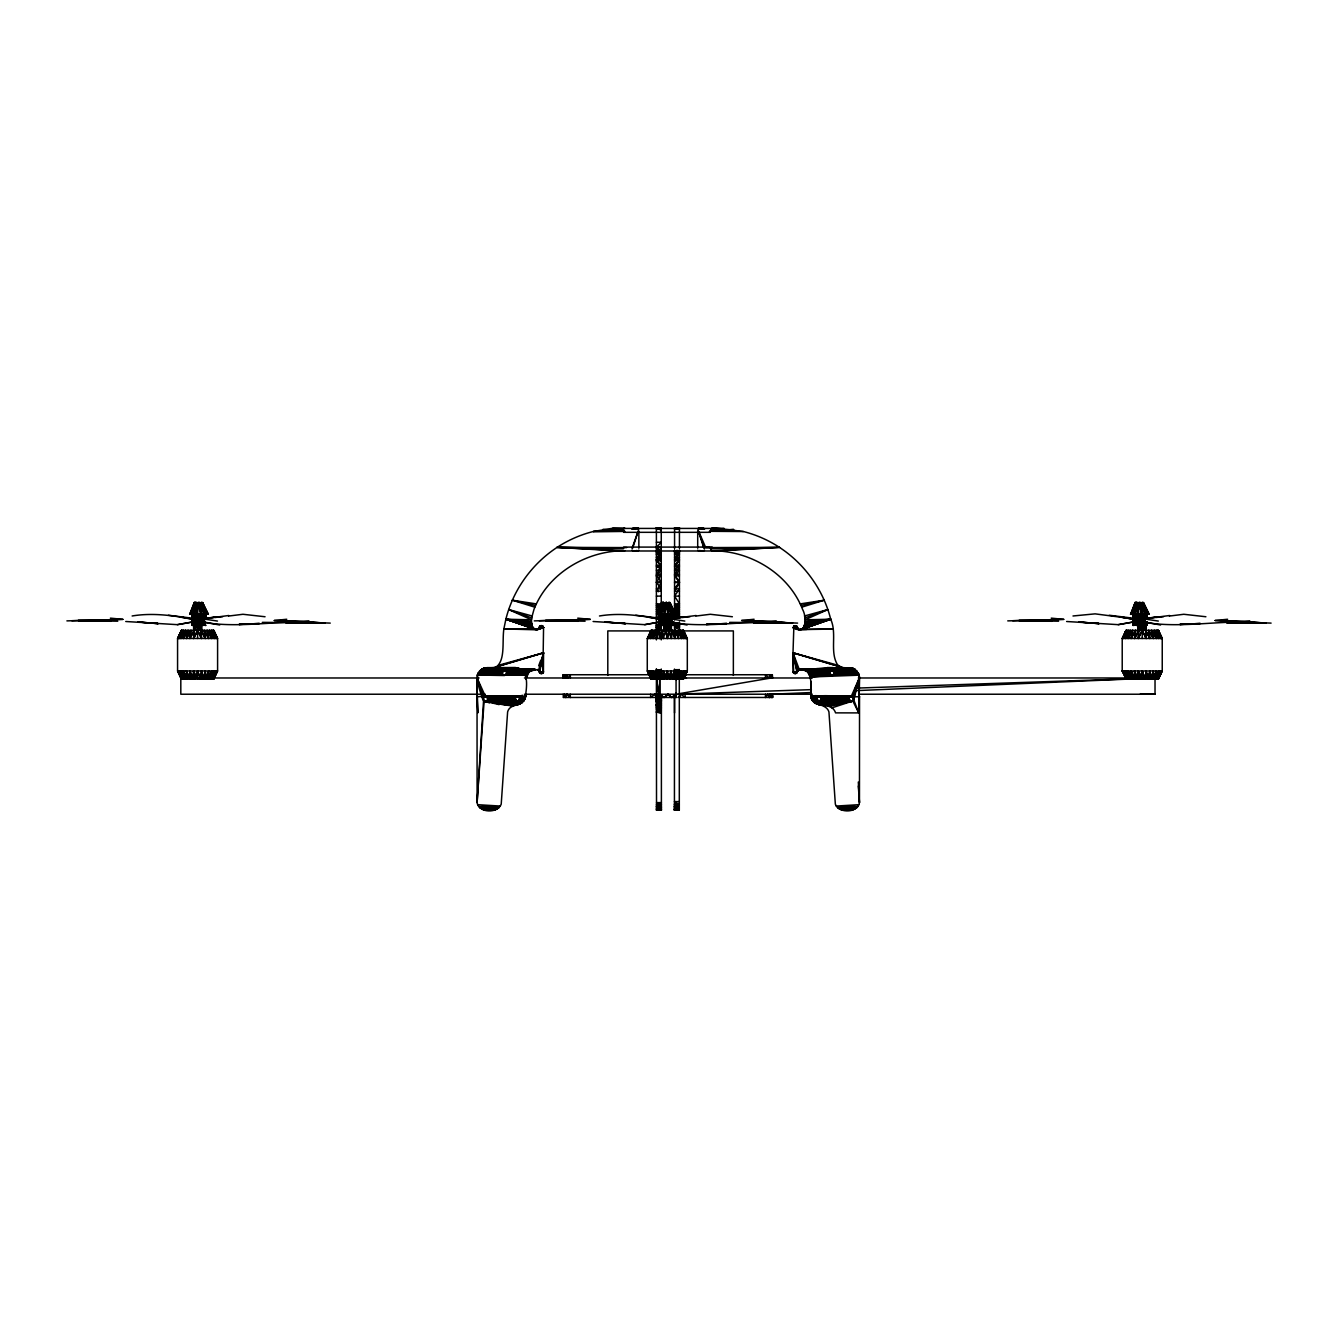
<?xml version="1.0" encoding="UTF-8"?>
<svg xmlns="http://www.w3.org/2000/svg" width="1338" height="1338" viewBox="0 0 1338 1338"><rect width="100%" height="100%" fill="white"/><g stroke="black" fill="none" stroke-linecap="round" stroke-linejoin="round"><path stroke-width="1.5" d="M839.963 666.692L792.999 652.81L793.133 672.395L794.588 673.65L796.394 673.298L797.933 670.037L802.415 669.518L807.399 671.693L810.31 676.995L833.624 675.172L859.247 675.155L855.183 669.602L842.438 667.595L837.805 665.22L792.999 652.81L793.685 673.165L796.394 673.298L797.348 670.99L792.999 652.81L793.886 625.816C798.217 624.311 796.879 631.988 801.746 629.345L830.697 619.226C822.636 586.713 800.392 558.197 770.939 542.291A120.035 120.035 0 0 0 743.393 531.521L713.873 527.808L711.599 528.41L709.926 531.337L733.726 529.497L711.13 530.249L723.908 528.259L711.599 528.41M810.895 694.957L810.895 681.393L809.59 674.988L859.247 675.172L858.728 712.903L835.564 712.87C831.584 700.192 811.062 710.127 810.895 694.957L811.045 696.747L817.217 697.131L819.642 696.195L852.507 696.58L858.728 712.903L859.632 677.212L851.286 696.278L849.362 697.131L821.565 697.918L815.745 695.559M859.531 696.646L859.464 802.616C857.658 813.186 838.976 813.604 835.347 804.171L828.941 711.933C826.131 702.417 810.142 706.615 810.761 694.706M194.411 602.317L189.912 614.293L195.214 602.435L194.261 614.309L195.482 630.365L197.589 614.125L199.646 630.365L201.035 614.125L201.001 630.365L201.637 614.125L189.695 614.276L194.411 602.317L190.882 614.259L189.695 614.276M201.62 622.237L201.603 630.365L201.118 614.125M201.637 618.189L201.637 614.125M476.897 692.85L477.833 712.903L477.432 697.031M668.214 622.237L667.21 630.365L667.294 614.125L667.294 630.365L665.371 614.125L665.187 630.365L665.187 614.125L663.815 630.365L663.832 614.125L665.187 630.365L667.294 614.125L669.201 630.365L670.02 622.237L670.739 630.365L671.04 622.237L670.739 630.365M1144.308 618.189L1144.325 614.125L1143.789 618.189M1143.271 622.237L1142.217 630.365L1138.304 638.477L1140.127 614.125L1142.217 630.365L1146.148 638.477L1145.729 622.237M1145.311 618.189L1145.679 614.125L1145.663 618.189L1145.646 614.761L1147.034 614.778L1146.934 618.29L1147.034 614.778L1146.114 614.794L1146.081 618.323M1146.265 622.237L1146.248 630.365L1145.997 622.237M1146.265 618.189L1146.281 614.125L1138.17 614.125L1138.17 630.365L1138.688 614.125L1140.127 630.365L1142.217 614.125L1141.799 602.568L1147.987 614.226L1149.175 614.209L1143.371 602.501L1147.987 614.226L1130.543 614.276L1135.276 602.317L1131.747 614.259L1130.543 614.276M197.907 602.535L197.74 614.293L201.402 614.276L200.934 602.568L207.122 614.226L202.523 602.501L208.327 614.209L201.402 614.276L197.907 602.535L194.261 614.309L194.06 630.365L193.525 614.125L193.675 638.477L197.589 630.365L199.68 614.125L201.52 638.477L197.589 630.365L193.659 638.477L195.482 614.125L195.482 630.365M852.758 696.646L853.661 699.69L852.44 701.045L823.74 705.962M1144.291 618.189L1144.325 614.125L1144.676 618.189M203.326 621.869L203.292 625.415L195.381 625.398L195.499 614.844L203.426 614.811L203.376 618.34M670.673 621.869L670.639 625.415L662.728 625.398L662.845 614.844L670.054 614.761L670.004 618.273M669.017 621.886L668.147 625.415L668.264 614.828L665.488 614.844L665.371 625.415L668.264 614.828L670.773 614.811L670.723 618.34M1144.191 621.869L1144.141 625.415L1136.23 625.398L1136.347 614.844L1144.274 614.811L1144.224 618.34M191.903 625.314L192.806 625.281L192.94 614.828L192.02 614.844L192.07 625.348L193.291 625.381L193.408 614.844L192.187 614.844L191.903 625.314L193.408 614.844M202.623 621.769L202.573 625.264L194.646 625.264L194.779 614.794L208.327 614.209M202.657 618.273L202.707 614.761L194.261 614.309M204.664 625.281L205.115 621.785L205.132 625.381L206.052 625.364L204.664 625.281L204.697 621.785M204.747 618.273L204.781 614.761L206.002 614.778L206.069 618.29M205.216 618.323L205.266 614.794L206.169 614.778L205.968 618.29M660.152 625.281L660.286 614.828L659.366 614.844L659.249 625.314L660.638 625.381L660.755 614.844L659.366 614.844L660.152 625.281L659.249 625.314L659.534 614.844L659.417 625.348L660.755 614.844M661.992 625.264L662.126 614.794L664.635 614.794L664.518 625.247L661.992 625.264L664.635 614.794M669.351 618.189L669.385 614.125L669.736 618.189M669.97 621.769L669.92 625.264L664.518 625.247L667.411 614.778L667.294 625.247L668.214 621.752M672.011 625.281L672.462 621.785L672.479 625.381L673.382 625.364L673.332 621.802L673.382 625.364L672.011 625.281L672.044 621.785M672.094 618.273L672.128 614.761L673.349 614.778L673.482 618.307M672.562 618.323L672.613 614.794L673.516 614.778L672.897 618.273M1133.654 625.281L1133.788 614.828L1132.885 614.844L1132.918 625.348L1134.139 625.381L1134.273 614.844L1132.885 614.844L1133.654 625.281L1132.751 625.314L1133.052 614.844M1143.472 621.769L1143.438 625.264L1135.51 625.264L1135.644 614.794L1143.555 614.761L1143.522 618.273M1146.633 621.836L1146.9 625.364L1145.512 625.281L1145.562 621.785M1146.03 621.852L1145.98 625.381L1146.9 625.364M675.673 614.209L671.107 614.192L666.374 602.284L663.966 614.226L663.347 602.251L658.229 614.259L668.749 614.276L668.281 602.568L674.469 614.226L669.87 602.501L675.673 614.209L668.749 614.276L665.254 602.535L665.086 614.293L657.042 614.276L661.758 602.317L658.229 614.259L657.042 614.276M1138.588 614.293L1138.772 602.535L1142.736 618.189M683.534 630.365L686.912 638.477L683.149 630.365L685.775 638.477L682.112 630.365L683.919 638.477L680.457 630.365L681.443 638.477L678.132 630.365L678.433 638.477L675.389 630.365L674.971 638.477L672.261 630.365L671.224 638.477L668.95 630.365L667.327 638.477L665.555 630.365L663.397 638.477L662.243 630.365L659.651 638.477L659.132 630.365L656.189 638.477L656.423 630.365L653.111 638.477L654.131 630.365L650.619 638.477L652.459 630.365L648.763 638.477L651.439 630.365L647.625 638.477L651.054 630.365L683.534 630.365L687.314 638.477L687.314 670.957L683.534 679.068L651.054 679.068L647.274 670.957L647.274 638.477L651.054 630.365M798.217 629.295L796.545 625.967L792.999 627.539C806.881 636.286 806.931 617.203 802.616 609.492C788.534 573.249 749.882 550.503 711.716 550.738L709.926 547.593L705.711 547.593L699.306 532.741M671.358 618.189L671.358 614.125L671.191 618.189L671.358 614.125L663.23 614.125L663.832 630.365M1127.583 679.068L1125.643 670.957L1129.506 679.068L1128.135 670.957L1131.747 679.068L1131.078 670.957L1134.122 679.068L1134.524 670.957L1136.681 679.068L1138.287 670.957L1139.374 679.068L1142.217 670.957L1145.01 679.068L1146.131 670.957L1147.686 679.068L1149.827 670.957L1150.345 679.068L1153.306 670.957L1152.687 679.068L1156.3 670.957L1154.627 679.068L1158.808 670.957L1156.199 679.068L1160.682 670.957L1157.219 679.068L1158.892 670.957L1153.741 679.068L1153.373 670.957L1151.265 679.068L1149.911 670.957L1148.472 679.068L1146.148 670.957L1145.412 679.068L1142.217 670.957L1142.217 679.068L1138.304 670.957L1138.554 679.068L1134.607 670.957L1135.142 679.068L1131.145 670.957L1132.065 679.068L1128.135 670.957L1129.824 679.068L1125.542 670.957L1128.168 679.068L1123.719 670.957L1126.964 679.068L1122.599 670.957L1126.412 679.068L1123.753 670.957L1127.583 679.068L1158.457 679.068L1162.237 670.957L1162.237 638.477L1158.357 630.365L1126.078 630.365L1122.599 638.477L1126.797 630.365L1123.753 638.477L1128.151 630.365L1125.643 638.477L1130.225 630.365L1128.135 638.477L1132.717 630.365L1131.078 638.477L1135.678 630.365L1134.607 638.477L1138.822 630.365L1138.688 614.125L1138.304 638.477L1142.217 630.365L1146.131 638.477L1145.964 622.237M1146.114 618.189L1146.281 614.125M521.519 696.061L477.03 696.646L477.03 677.881L484.122 701.045L522.338 702.4L515.899 700.978L485.276 701.48L522.338 702.4L516.468 701.296L514.896 699.506L485.276 701.48L520.231 704.005L483.754 700.978L518.057 701.38L520.014 698.871L525.516 696.747L525.667 694.957C522.606 714.258 494.458 701.279 483.754 700.978L482.75 699.506C480.074 690.257 470.34 669.1 487.266 667.629L515.548 667.629C530.216 669 526.587 688.786 524.964 698.771C522.021 706.949 509.845 703.019 507.62 711.933L501.215 804.171C497.585 813.655 478.904 813.186 477.097 802.616L477.03 677.881L485.326 696.145L487.199 697.131L514.996 697.918L522.472 695.275M517.421 701.463L523.978 700.61L519.161 700.794L520.064 699.038L525.633 696.613L485.326 696.145L482.851 697.934L484.055 696.58L486.781 696.764L487.852 699.189L486.999 700.811L515.899 700.978L514.896 699.506L515.916 696.747L525.633 696.613L524.964 698.771L517.488 701.329L485.895 701.279L487.484 700.209L514.896 699.038L517.488 701.329L523.86 700.711L517.421 701.463L484.122 701.045L477.097 802.616L483.804 696.646L477.03 677.881M522.305 702.55L516.468 701.296L485.276 701.48L518.057 701.38L520.014 698.871L518.927 696.747L516.92 696.195L483.771 696.764L482.399 692.85M806.647 628.927L802.633 628.91L804.656 625.833L805.091 621.534L830.697 619.226C837.371 633.744 829.259 652.024 837.805 665.22M661.758 602.317L657.259 614.293L662.561 602.435L661.608 614.309L665.254 602.535M1135.276 602.317L1130.761 614.293L1136.062 602.435L1135.126 614.309L1138.772 602.535M670.371 618.189L670.739 614.125M674.569 712.903L674.569 696.747L676.192 696.278L674.436 696.814L676.058 696.212L674.436 696.646L674.436 810.192L679.303 810.192L679.303 669.502M192.689 620.414L192.923 618.273L168.421 615.246M515.548 667.629L485.276 667.829L517.806 667.879L483.085 668.532L521.703 669.686L502.369 671.475L481.111 669.686L503.941 670.405L506.617 671.425L521.703 669.686L503.941 670.405L501.934 673.231L502.988 675.038L501.934 673.231L478.302 672.93L502.988 675.038L502.135 671.877L503.523 670.622L530.617 670.539L534.163 669.518L538.629 670.037L540.167 673.298L542.877 673.165L543.562 627.539L542.676 625.816C538.361 624.043 540.134 631.101 535.852 629.562L503.841 629.094C501.382 646.254 508.574 673.047 481.379 669.602L477.315 675.155M660.035 620.414L660.27 618.273L635.767 615.246M1133.537 620.414L1133.788 618.273L1109.269 615.246M668.716 618.189L669.201 614.125L669.217 618.189L670.054 614.761M626.636 547.593L557.093 547.376L624.846 550.738C586.68 550.503 548.028 573.249 533.946 609.492C532.507 615.38 527.958 626.602 535.852 629.562L505.864 619.226C513.926 586.713 536.17 558.197 565.623 542.291A119.935 119.935 0 0 1 593.169 531.521L612.653 528.259L624.963 528.41L612.653 528.259L623.608 529.965M803.385 628.258L805.075 623.123L830.697 619.226L801.746 629.345L832.738 629.094L800.141 629.596L792.999 627.539L796.846 626.318L798.686 629.496L806.697 629.412M205.567 618.273L206.002 614.778M566.041 677.981L566.459 674.737L567.948 677.981L570.322 674.737L570.322 677.981M1134.273 614.844L1132.751 625.314M1145.512 625.281L1145.964 621.785M1146.415 618.273L1146.867 614.778M566.041 677.981L566.459 674.737L564.586 677.981L564.017 674.737L563.532 677.981L563.181 674.737L772.344 674.737L772.645 677.981M519.345 697.131L525.115 698.285L519.161 700.794L519.345 697.131L525.516 696.764L484.055 696.58L482.851 697.934L485.326 696.145L519.345 697.131L525.516 696.747L525.633 695.86M204.179 622.688L204.48 620.531L194.947 620.548C235.605 630.365 277.819 619.143 319.13 622.755L286.181 622.99L319.13 622.755M671.525 622.688L671.827 620.531L662.293 620.548C702.952 630.365 745.166 619.143 786.476 622.755L753.528 622.99L784.754 622.622M1145.027 622.688L1145.328 620.531L1135.795 620.548C1176.453 630.365 1218.667 619.143 1259.978 622.755L1227.046 622.99L1259.978 622.755M839.194 667.629L853.477 668.532L814.859 669.686L834.193 671.475L855.45 669.686L832.621 670.405L829.945 671.425L814.859 669.686L832.621 670.405L834.644 673.231L832.052 675.523L829.476 673.231L811.915 673.165L810.761 677.881L811.915 673.165L816.665 668.599L853.477 668.532L858.26 672.93L859.548 677.881M476.93 677.212L478.084 673.315L501.917 673.7L502.937 675.172M196.619 614.226L196 602.251L190.882 614.259L196.619 614.226L199.028 602.284L203.761 614.192L201.72 602.384L208.109 614.192L202.523 602.501M541.622 660.888L539.298 671.592L539.565 672.596L543.579 671.592L541.171 673.7L539.565 672.596L543.562 652.81L498.756 665.22M1143.371 602.501L1148.957 614.192L1142.585 602.384L1144.609 614.192L1139.876 602.284L1137.484 614.226L1131.747 614.259L1136.848 602.251L1137.484 614.226L1149.175 614.209M525.817 679.152L529.162 671.693L534.163 669.518L494.123 667.595L484.657 668.114L481.379 669.602L502.135 671.877L504.744 670.489L529.162 671.693L535.752 669.569M534.815 629.345L532.307 626.937L507.754 619.778L534.815 629.345L538.344 629.295L540.017 625.967L543.562 627.539L537.876 629.496L503.841 629.094L505.864 619.226L531.587 619.812L508.708 609.576L532.173 615.998M214.264 670.957L212.575 679.068L216.087 670.957L213.478 679.068L217.592 670.957L217.592 638.477L213.729 630.365L181.433 630.365L177.569 638.477L177.569 670.957L181.349 679.068L177.971 670.957L182.319 679.068L179.075 670.957L183.523 679.068L180.914 670.957L185.179 679.068L183.39 670.957L187.119 679.068L186.434 670.957L190.514 679.068L189.979 670.957L193.91 679.068L193.675 670.957L197.589 679.068L197.589 670.957L200.784 679.068L201.52 670.957L203.828 679.068L205.283 670.957L206.637 679.068L208.728 670.957L209.113 679.068L214.264 670.957L211.103 679.068M796.394 673.298L793.133 672.395L797.264 671.592L799.288 669.518L792.999 652.81L796.996 672.596L792.982 671.592L795.391 673.7L799.288 669.518L842.438 667.595L851.905 668.114L855.183 669.602L834.427 671.877L831.818 670.489L797.933 670.037L792.999 652.81L842.438 667.595M193.324 614.242L196 602.251M660.671 614.242L663.347 602.251M1134.172 614.242L1136.848 602.251M207.34 618.34L228.781 615.497M696.128 615.497L674.687 618.34L678.533 617.922M1169.629 615.497L1148.188 618.34L1152.035 617.922M542.592 656.858L543.562 652.81L496.615 666.692M201.67 621.886L200.8 625.415L200.917 614.828L198.024 625.415L198.141 614.844L195.381 625.398M202.54 618.34L203.426 614.811M669.886 618.34L670.773 614.811M1142.518 621.886L1141.649 625.415L1141.766 614.828L1138.872 625.415L1138.989 614.844L1136.23 625.398M1143.405 618.34L1144.274 614.811M194.646 625.264L197.288 614.794L197.171 625.247L200.064 614.778L199.947 625.247L202.707 614.761M1135.51 625.264L1138.136 614.794L1138.019 625.247L1140.929 614.778L1140.796 625.247L1143.555 614.761M829.945 671.425L829.476 673.231L813.203 671.241L855.45 669.686L814.859 669.686M537.876 629.496L539.716 626.318L542.676 625.816M662.728 625.398L665.488 614.844M540.167 673.298L543.429 672.395L539.298 671.592L543.562 652.81L543.429 672.395L541.974 673.65L540.167 673.298L538.629 670.037L543.562 652.81L494.123 667.595M853.661 697.834L851.236 696.145L852.808 696.764L859.632 677.212L853.811 699.506L851.286 701.48L819.14 701.463L811.597 698.771L810.945 696.613L851.286 696.278L853.711 697.934L859.632 677.212L852.507 696.58L849.362 697.131L810.928 695.86L810.895 681.393M191.518 614.309L195.214 602.435M658.865 614.309L662.561 602.435M1132.366 614.309L1136.062 602.435M858.728 712.903L852.808 700.978L816.331 704.005L851.286 701.48L848.71 699.189L849.781 696.764M632.69 548.112L638.243 530.935L632.021 548.446M209.113 679.068L211.772 670.957M1153.741 679.068L1156.417 670.957M678.065 693.87L771.24 677.981L772.344 674.737M687.314 670.957L683.233 679.068L686.946 670.957L682.313 679.068L685.809 670.957L680.825 679.068L683.969 670.957L678.767 679.068L681.46 670.957L676.309 679.068L678.399 670.957L673.482 679.068L674.937 670.957L670.489 679.068L671.191 670.957L670.137 679.068L667.261 670.957L664.384 679.068L663.364 670.957L667.294 679.068L671.191 670.957L672.847 679.068L674.937 670.957L675.406 679.068L678.399 670.957L677.747 679.068L681.46 670.957L679.737 679.068L683.969 670.957L681.326 679.068L685.809 670.957L682.531 679.068L686.946 670.957L683.283 679.068L687.314 670.957L647.274 670.957L651.271 679.068L647.676 670.957L652.024 679.068L648.813 670.957L653.228 679.068L650.669 670.957L654.834 679.068L653.128 670.957L657.226 679.068L656.155 670.957L660.27 679.068L659.617 670.957L663.631 679.068L663.364 670.957L661.725 679.068L659.617 670.957L659.116 679.068L656.155 670.957L656.824 679.068L653.128 670.957L654.633 679.068L650.669 670.957L652.693 679.068L648.813 670.957L651.472 679.068L647.676 670.957L651.054 679.068M526.252 676.995L526.971 674.988L506.182 674.988L506.383 671.325L503.523 670.622L481.379 669.602L491.113 667.846L534.163 669.518M656.189 638.477L659.132 630.365L659.651 638.477L662.243 630.365L663.397 638.477M538.662 665.806L540.769 660.236M820.646 696.747L821.666 699.506L820.662 700.978L814.223 702.4L851.286 701.48L820.662 700.978L814.257 702.55L852.44 701.045L812.584 700.61L851.286 701.48L820.094 701.296L814.257 702.55L852.44 701.045L821.649 705.21M818.505 701.38C810.744 692.833 834.059 696.58 837.17 696.145M1155.731 679.068L1158.892 670.957M212.826 679.068L216.037 670.957L211.555 679.068L214.164 670.957L209.982 679.068L211.672 670.957L208.042 679.068L208.661 670.957L205.701 679.068L205.182 670.957L203.042 679.068L201.486 670.957L200.382 679.068L197.589 670.957L194.729 679.068L193.659 670.957L192.036 679.068L189.879 670.957L189.478 679.068L186.434 670.957L187.42 679.068L183.49 670.957L184.861 679.068L180.998 670.957L182.938 679.068L212.826 679.068L217.191 670.957L213.812 679.068L217.592 670.957L177.569 670.957L181.6 679.068L179.125 670.957L182.938 679.068M656.423 630.365L653.111 638.477L654.182 630.365L650.619 638.477L652.476 630.365L648.763 638.477M1158.457 679.068L1161.852 670.957L1157.47 679.068L1160.682 670.957L1158.123 679.068L1162.237 670.957L1122.214 670.957L1122.214 638.477L1126.078 630.365L1122.599 638.477L1126.797 630.365L1123.719 638.477L1128.218 630.365L1125.542 638.477L1130.125 630.365L1128.034 638.477L1132.65 630.365L1131.145 638.477L1135.577 630.365L1134.524 638.477L1138.839 630.365L1138.17 614.125M181.433 630.365L177.971 638.477L182.169 630.365L179.125 638.477L183.574 630.365L180.998 638.477L185.48 630.365L183.49 638.477L188.022 630.365L186.5 638.477L191.033 630.365L189.879 638.477L194.194 630.365L189.979 638.477L190.933 630.365L186.5 638.477L188.089 630.365L183.39 638.477L185.597 630.365L180.914 638.477L183.574 630.365L179.125 638.477L182.169 630.365L177.971 638.477L181.45 630.365L177.569 638.477L217.592 638.477L213.712 630.365L217.191 638.477L213.01 630.365L216.037 638.477L211.672 630.365L214.164 638.477L209.665 630.365L211.672 638.477L207.173 630.365L208.661 638.477L204.179 630.365L205.182 638.477L201.018 630.365L201.486 638.477L197.589 630.365M647.625 638.477L651.439 630.365M1126.094 630.365L1122.214 638.477L1162.237 638.477L1158.374 630.365L1161.836 638.477L1157.654 630.365L1160.682 638.477L1156.249 630.365L1158.808 638.477L1154.276 630.365L1156.3 638.477L1151.7 630.365L1153.306 638.477L1148.807 630.365L1149.827 638.477L1145.646 630.365L1145.027 622.237L1144.224 630.365L1143.254 622.237M840.9 702.417L819.408 704.925L852.44 701.045L816.096 703.704L850.667 701.279L819.073 701.329L816.565 699.172L817.217 697.131L811.045 696.747L849.697 696.646L848.643 698.453L850.667 701.279L846.753 701.731M526.904 675.155L527.941 673.198L507.018 673.365L529.162 671.693M810.895 692.549L771.273 694.221L769.333 697.466L767.795 694.221L765.47 697.466L765.47 694.221M674.569 553.179L679.436 553.179L674.569 559.635L679.436 559.635L674.569 566.676L679.436 566.676L674.569 574.337L679.436 582.532L674.569 591.162L679.436 591.162M834.644 673.231L833.574 675.038L858.26 672.93L834.644 673.231L856.989 671.124L834.193 671.475M685.106 694.221L685.106 697.466L681.025 694.221L678.918 697.466L772.595 697.466L772.227 694.221L771.775 697.466L771.14 694.221L769.333 697.466L767.878 694.221L765.47 697.466M656.389 542.291L661.256 542.291L656.389 547.376L661.256 553.179L656.389 559.635L661.256 566.676L656.389 574.337L661.256 574.337L656.389 582.532L661.256 582.532L656.389 591.162L661.256 591.162M678.935 697.466L681.025 694.221M677.814 617.972L674.569 617.972L679.436 615.998L674.569 615.998L679.436 613.925L674.569 611.75L679.436 609.492L674.569 609.492L679.436 607.151L674.569 605.512L679.436 603.873L674.569 596.112L679.436 588.854L674.569 588.854L679.436 582.097L674.569 575.858L679.436 570.222L674.569 570.222L679.436 565.088L674.569 565.088L679.436 560.823L674.569 560.823L679.436 557.294L674.569 557.294L679.436 554.534L674.569 554.534L679.436 552.594L674.569 552.594M833.658 675.155L834.427 671.877L833.039 670.622L807.399 671.693L803.82 669.669L799.288 669.518L851.905 668.114L839.946 668.013M821.666 699.506L820.662 700.978L849.563 700.811L821.666 699.506L848.71 699.189L821.565 697.918L820.094 701.296L849.563 700.811L821.432 700.092L848.71 699.189M833.624 675.172L834.644 673.7L857.056 671.258L834.427 671.877M658.329 591.747L656.389 588.854L661.256 588.854L656.389 582.097L661.256 582.097L656.389 575.858L661.256 570.222L656.389 565.238L661.256 565.238L656.389 560.823L661.256 557.294L656.389 557.294L661.256 554.534L656.389 554.534L661.256 552.594L656.389 552.594M698.787 527.824L697.7 529.028L704.49 529.028L703.286 527.808L698.787 527.824L704.49 529.028M563.147 694.221L563.465 697.466L656.824 697.466L659.801 694.221L659.768 675.038L661.39 675.021L656.523 676.426L659.768 677.881L656.523 675.021L661.39 675.038L656.523 675.021L661.256 675.155L661.256 669.017M650.653 694.221L650.653 697.466L654.75 694.221L656.824 697.466L659.801 694.221L676.024 694.221L671.709 697.466L667.913 694.221L664.049 697.466L659.801 694.221L664.049 697.466L667.913 694.221L671.693 697.466L676.024 694.221M697.7 550.135L698.904 551.239L703.353 551.239L704.49 550.018M632.071 529.028L633.275 527.808L637.774 527.824L638.862 529.028L632.071 529.028L637.774 527.824M638.862 550.135L637.657 551.239L633.209 551.239L632.071 550.018M650.686 677.981L650.686 674.737L654.767 677.981L656.874 674.737L659.801 677.981L664.083 674.737L667.913 677.981L671.726 674.737L676.024 677.981L678.968 674.737L681.059 677.981L685.14 674.737L685.14 677.981M849.379 674.971L811.163 675.038L831.483 675.473L850.115 673.583M676.192 679.152L679.436 676.995L676.192 676.995L679.436 674.988L674.436 675.038L674.436 669.1M659.634 675.172L661.256 675.155L656.389 674.804L661.256 675.155L656.389 673.198L661.256 673.198L656.389 671.693L661.256 669.937L656.389 670.539L661.256 670.622L656.389 671.341L661.256 673.7L656.389 673.064L661.256 675.155L656.389 675.172L661.256 673.315L656.389 672.429L661.256 674.988L656.389 677.212L661.256 712.903L656.389 712.067L661.256 712.903L661.256 696.747L656.389 696.345L661.256 696.764L656.389 699.189L661.256 699.189L656.389 700.794L661.256 701.48L656.389 701.447L661.256 700.594L656.389 698.285L661.256 698.285L656.389 695.86L659.634 694.957M656.523 699.657L661.39 696.63L661.39 810.192L656.523 810.192L656.389 668.783M661.39 675.054L656.523 675.021L661.256 675.155L656.389 676.995L659.634 676.995M487.065 696.814L525.633 696.613L519.596 697.232L517.488 696.145L515.331 697.265L487.918 698.453L485.326 696.145L525.633 696.613L520.064 699.038L519.01 696.63M656.389 699.172L661.256 696.764L656.389 695.86M804.389 615.998L827.854 609.576L804.974 619.812L830.697 619.226L804.255 626.937M679.303 676.443L676.058 677.881L679.303 675.021L674.436 673.165L679.303 673.165L674.436 671.241L679.303 669.686L674.436 669.686L679.303 671.124L674.436 672.93L679.303 672.93L674.436 675.021L679.303 676.443L674.436 674.887L679.303 675.523L674.436 675.038L679.303 673.231L674.436 671.425L679.303 670.639L674.436 670.405L679.303 670.405L674.436 670.622L679.303 671.475L674.436 672.027L679.303 673.231M656.523 698.771L661.39 696.63L659.768 696.446M661.256 624.545L656.389 624.545L661.256 626.401L656.389 626.401L661.256 627.873L656.389 629.144L661.256 629.144L656.389 629.596L661.256 629.596L656.389 629.295L661.256 627.539L656.389 627.539L661.256 625.431L656.389 625.431M656.523 676.426L659.768 675.038L656.523 675.523M656.523 700.711L661.39 698.771L656.389 698.871L661.256 700.594M656.523 802.616L661.39 802.616L656.523 804.673L661.39 804.673L656.523 806.546L661.39 808.085L656.523 808.085L661.39 809.239L656.523 809.942L661.39 810.192L656.523 810.159L661.39 809.942L656.523 808.938L661.39 807.65L656.523 806.061L661.39 804.171L656.523 804.171M837.421 696.178L810.945 696.63L816.498 699.038L817.367 700.677L812.701 700.711L849.078 700.209L821.666 699.038L820.813 700.677L850.667 701.279M679.303 810.192L674.436 809.808L679.303 809.239L674.436 808.085L679.303 808.085L674.436 806.546L679.303 804.673L674.436 801.596L679.303 801.596M520.014 698.871L525.115 698.285L519.529 700.376L523.978 700.61M661.39 710.779L656.523 711.933L661.39 708.822L656.523 708.822L661.39 707.2L656.523 705.962L661.39 705.21L656.523 704.574L661.39 703.704L656.523 702.4L661.39 700.711L656.523 698.453L661.39 696.646L659.768 696.613L659.768 694.706M804.74 617.972L827.854 609.576M679.436 626.786L674.569 625.482L679.436 625.816L674.569 627.539L679.436 627.539M828.824 619.879L800.141 629.596M676.192 628.057L679.436 626.937L674.569 625.214L679.436 625.214L674.569 623.123L679.436 623.123M661.39 699.038L656.523 698.453L661.39 696.78L656.523 696.797L661.39 699.038L656.523 700.209L661.39 700.694L656.523 701.279L661.39 701.346L656.523 701.045L661.256 699.506L656.389 697.934L661.39 696.63L656.523 696.195M538.344 629.295L543.562 627.539L539.716 626.318M831.851 707.886L852.808 700.978L818.639 704.892L824.877 705.159L852.808 700.978L829.794 706.414M656.389 673.566L661.256 673.466L656.389 671.258L661.256 671.258L656.389 669.602L661.256 670.539L656.389 672.128L661.256 672.128L656.389 673.566L661.256 673.566M801.797 607.151L824.225 600.21L800.358 603.873M804.004 627.422L828.791 619.812M659.634 677.212L656.389 677.212L661.256 712.903L656.389 709.792L661.256 709.792L656.389 707.886L661.256 706.414L656.389 706.414L661.256 705.477L656.389 705.477L661.256 705.159L656.389 705.193L661.256 704.892L656.389 704.892L661.256 704.005L656.389 704.005L661.256 702.55L656.389 700.61L661.39 700.711L656.523 701.045L661.39 699.657L656.389 699.506M536.421 629.596L543.562 627.539L539.314 627.539M679.303 804.171L674.436 804.171L679.303 806.061L674.436 806.061L679.303 807.65L674.436 808.938L679.303 808.938L674.436 809.808L679.303 809.942L674.436 810.192M239.067 624.445L259.355 623.475L239.067 624.445L240.087 624.194M706.414 624.445L726.701 623.475L706.414 624.445L707.434 624.194M804.656 625.833L828.707 619.728L805.024 623.859M1179.915 624.445L1200.203 623.475L1179.915 624.445L1180.936 624.194M676.192 550.503L679.436 551.239L674.569 551.239L677.814 550.42M679.436 548.446L679.436 527.808L674.569 529.028L679.436 529.028M799.288 669.518L855.183 669.602L830.179 671.325L805.944 670.539L855.183 669.602L844.111 667.846L849.396 667.813M801.144 605.512L824.225 600.21M804.807 625.214L830.697 619.226M219.75 625.03L196.753 620.598L207.49 617.671M687.096 625.03L664.083 620.598L674.837 617.671M1160.598 625.03L1137.601 620.598L1148.339 617.671M201.854 619.527L196.753 620.598L204.48 620.531M667.495 619.879L664.083 620.598L671.827 620.531M1142.702 619.527L1137.601 620.598L1145.328 620.531M661.39 701.263L656.523 701.263L661.39 700.242L656.523 700.242L661.39 698.436L656.523 698.436M819.642 696.195L810.945 696.613L816.966 697.232L819.073 696.145L821.231 697.265L821.666 699.038L848.643 698.453L810.945 696.613L816.498 699.038L816.966 697.232L819.073 696.145L837.22 696.278M656.389 627.539L661.256 626.552M656.389 697.934L661.256 696.947L659.634 696.764L659.634 675.155L656.389 674.988M633.209 551.239L636.972 550.503M676.058 675.473L679.303 674.887L674.436 673.231M827.419 705.477L852.808 700.978M519.997 699.172L525.115 698.285M793.685 673.165L796.996 672.596M674.569 529.179L679.436 528.41L674.569 527.891L674.569 548.797M659.634 675.155L656.523 674.887M125.755 621.501L177.385 624.662L200.198 620.615C178.004 616.216 154.79 612.185 132.127 615.982M593.102 621.501L644.732 624.662L667.545 620.615C645.351 616.216 622.137 612.185 599.474 615.982M1118.234 624.662L1141.046 620.615L1121.93 617.236L1141.046 620.615L1118.234 624.662L1066.62 621.501M177.385 624.662L200.198 620.615L192.923 618.273M644.732 624.662L667.545 620.615L660.27 618.273M522.272 696.295L518.927 696.747L525.516 696.764M661.256 700.794L656.389 701.447L661.256 700.978M201.486 618.942L215.468 617.119L201.386 618.641L217.475 621.066M668.833 618.942L682.815 617.119L668.732 618.641L684.822 621.066M1142.334 618.942L1156.316 617.119L1142.234 618.641L1158.323 621.066M228.497 616.065L242.947 614.276L265.058 616.751M695.844 616.065L710.294 614.276L732.388 616.751M487.166 667.813L484.657 668.114L497.134 668.063M1169.345 616.065L1183.795 614.276L1205.906 616.751M661.256 696.764L656.389 697.349L661.256 698.871M539.264 628.04L543.562 627.539M674.569 696.947L676.192 696.747L676.192 692.833M674.569 675.172L679.436 675.59L674.436 675.021L679.303 675.021L676.058 675.038L676.058 696.646L674.436 696.797M661.256 627.539L656.389 625.967L661.256 625.431M215.033 617.504L222.727 616.684M682.38 617.504L690.074 616.684M1155.881 617.504L1163.575 616.684M325.285 622.973L274.29 620.498L286.767 619.26M792.631 622.973L741.637 620.498L754.114 619.26M1266.133 622.973L1215.138 620.498L1227.615 619.26M656.389 551.49L661.256 551.49L656.389 551.206L661.256 550.738L656.389 548.697M1072.992 615.982L1095.103 613.858L1130.459 618.474M656.389 696.58L659.634 696.295L656.389 696.446M527.941 673.198L506.182 674.988L523.476 675.021M676.192 550.637L679.436 551.156L674.569 551.49L679.436 551.49M501.917 673.7L487.567 674.553L501.917 673.7L479.506 671.258L502.135 671.877M858.963 804.673L836.2 806.061L857.959 806.546L837.454 807.65L856.554 808.085L839.11 808.938L854.865 809.239L841.017 809.808L852.975 809.942L843.358 810.192M713.639 551.206L779.469 547.376L705.711 547.593M661.256 530.116L656.389 528.092L661.256 527.808L661.256 639.882M520.064 699.038L524.964 698.771M711.716 550.738L779.469 547.376L711.13 548.697M832.437 668.08L802.415 669.518L833.691 668.264M487.852 699.189L514.996 697.918L516.468 701.296L486.999 700.811L515.13 700.092L487.852 699.189L514.896 699.506M504.744 670.489L481.379 669.602L531.019 670.305L506.383 671.325L530.617 670.539L481.379 669.602L535.2 669.535M854.698 690.692L1155.029 677.981L1155.029 694.221L858.762 694.221M656.523 701.263L661.39 701.045L656.389 700.978M831.818 670.489L855.183 669.602L803.82 669.669M110.402 618.139L122.879 619.36L66.9 620.882M577.748 618.139L590.225 619.36L534.247 620.882M1051.25 618.139L1063.727 619.36L1007.748 620.882M810.31 676.995L859.247 675.172L858.478 673.315L834.644 673.7L859.247 675.172L809.657 675.155L808.62 673.198L829.543 673.365L832.119 675.657L809.657 675.155L830.38 674.988L808.62 673.198M656.523 696.814L661.39 696.646M678.115 694.154L811.397 689.639M855.133 688.15L1155.029 677.981L858.31 677.981M517.421 696.262L484.055 696.58M496.498 702.5L517.154 704.925L485.895 701.279L515.749 700.677L487.484 700.209L487.918 698.453L514.896 699.038L515.95 696.63L486.865 696.646M679.436 527.808L674.569 527.824L679.436 527.824L674.569 527.891L677.814 529.346M849.496 696.814L821.231 697.265L819.073 696.145L852.507 696.58L853.711 697.934M71.867 620.715L122.879 619.36M539.214 620.715L590.225 619.36M1012.715 620.715L1063.727 619.36M674.436 696.63L676.058 696.63M841.084 696.429L820.612 696.63L849.697 696.646M485.727 810.192L483.587 809.942L495.545 809.808L481.697 809.239L497.452 808.938L480.008 808.085L499.107 807.65L478.603 806.546L500.362 806.061L477.599 804.673M710.779 548.363L752.424 547.76M807.399 671.693L829.543 673.365L830.179 671.325L805.543 670.305L855.183 669.602L804.272 669.786M831.416 670.405L832.621 670.405M674.569 551.206L679.436 551.156M503.523 670.622L531.019 670.305M521.703 669.686L481.111 669.686L523.359 671.241L507.085 673.231L504.51 675.523L477.432 675.021L525.399 675.021L525.801 677.881M623.207 531.337L593.169 531.537L624.679 531.353M503.841 629.094L533.929 628.91L531.905 625.833L531.47 621.534L505.864 619.226L532.557 627.422M832.052 675.523L811.163 675.021L830.346 674.887L811.915 673.165M832.989 667.863L826.884 667.863L833.056 668.147M661.256 527.808L656.389 527.808L656.389 639.915M656.389 528.092L661.256 528.092M623.558 528.426L712.268 528.426M623.558 532.323L710.344 532.323M623.558 547.091L712.268 547.091M656.389 547.376L661.256 547.376M656.389 547.593L661.256 547.593M656.389 550.738L661.256 550.738M623.558 550.988L712.268 550.988M656.389 551.206L661.256 551.239M656.389 553.179L661.256 553.179M656.389 559.635L661.256 559.635M656.389 560.823L661.256 560.823M656.389 566.676L661.256 566.676M656.389 570.222L661.256 570.222M674.569 574.337L679.436 574.337M656.389 575.858L661.256 575.858M674.569 575.858L679.436 575.858M674.569 582.097L679.436 582.097M674.569 582.532L679.436 582.532M656.389 596.112L661.256 596.112M674.569 596.112L679.436 596.112M661.256 603.873L656.389 603.873L661.256 605.512L656.389 605.512L661.256 607.151L656.389 607.151L661.256 609.492L656.389 609.492L661.256 611.75L656.389 611.75L661.256 613.925L656.389 613.925L661.256 617.002L656.389 617.002L661.256 618.909M674.569 603.873L679.436 603.873M674.569 605.512L679.436 605.512M674.569 607.151L679.436 607.151M674.569 611.75L679.436 611.75M674.569 613.925L679.436 613.925M674.569 625.482L679.436 625.482M674.569 625.816L679.436 625.816M656.389 625.967L661.256 625.967M679.436 626.937L674.569 626.786L677.814 627.94M798.686 629.496L792.999 627.539L797.247 627.539M656.389 627.873L661.256 627.873M656.389 629.295L661.256 629.295M657.209 630.917L607.803 630.917L607.803 675.406M661.323 630.917L733.358 630.917L733.358 675.406M647.274 638.477L687.314 638.477M827.068 667.629L833.122 667.629M661.256 670.539L656.389 670.539L661.256 670.639L656.389 670.957L661.256 673.365L656.389 673.466M674.436 671.241L679.303 671.124M661.256 671.693L656.389 671.877L661.256 673.466M499.308 675.205L477.415 675.054L525.399 675.021L506.232 674.887L524.647 673.165L507.085 673.231L506.617 671.425M648.963 675.406L686.009 675.406M676.192 677.212L679.436 677.212L676.192 675.172M479.071 677.981L180.814 677.981L180.814 694.221L485.242 694.221M524.429 677.981L812.333 677.981M524.429 694.221L658.112 694.221M678.098 694.221L812.3 694.221M486.781 696.764L515.916 696.747L485.276 696.278M811.045 696.747L817.635 696.747M852.808 696.764L859.682 696.764M658.631 697.466L677.128 697.466M656.389 702.55L661.39 702.4M656.523 703.704L661.39 703.704M656.523 704.574L661.39 704.574M656.389 705.159L661.39 705.21M656.523 705.962L661.39 705.962M656.523 707.2L661.39 707.2M656.389 707.886L661.256 707.886M674.436 804.673L679.303 804.673M656.523 806.061L661.39 806.061M656.523 806.546L661.39 806.546M674.436 806.546L679.303 806.546M656.523 807.65L661.39 807.65M674.436 807.65L679.303 807.65M656.523 808.938L661.39 808.938M656.523 809.239L661.39 809.239M674.436 809.239L679.303 809.239M674.436 809.808L679.303 809.808M483.085 668.532L519.897 668.599M489.608 669.602L481.379 669.602L532.29 669.786M503.974 669.636L510.146 669.636M520.415 669.652L532.741 669.669M477.432 675.021L499.057 675.038M709.357 531.32L743.393 531.537M729.645 622.371L756.79 622.555M759.733 622.605L786.476 622.755M262.298 622.371L289.443 622.555M827.068 667.679L833.122 667.712M811.163 675.038L833.273 675.222M805.543 670.305L833.039 670.622M503.941 670.405L505.145 670.405M622.939 551.206L557.093 547.376L623.692 548.329M502.369 671.475L479.573 671.124L501.934 673.231M839.177 668.264L853.477 668.532M557.093 547.376L623.357 548.664M1215.138 620.498L1250.127 621.284L1241.413 622.036L1271.1 623.107M741.637 620.498L776.609 621.284L767.895 622.036L797.599 623.107M274.29 620.498L309.262 621.284L300.548 622.036L330.252 623.107M483.587 809.942L493.605 810.159M1137.3 620.514L1141.046 620.615L1133.788 618.273M663.782 620.514L667.545 620.615L648.428 617.236M196.435 620.514L200.198 620.615L181.082 617.236M656.389 669.786L661.256 669.937M809.59 674.988L832.119 675.657M623.374 530.183L602.836 529.497L624.662 531.186M686.444 678.333L676.024 677.981L671.743 674.737L667.913 677.981L664.1 674.737L659.801 677.981L656.874 674.737L654.918 677.981L650.686 674.737M1140.444 693.72L1155.029 694.221M1058.592 621.2L1018.87 620.514L1051.819 621.284M585.091 621.2L545.369 620.514L578.3 621.284M117.744 621.2L78.022 620.514L110.97 621.284M503.155 668.281L511.183 668.582M521.218 668.933L535.267 669.452L520.833 668.799M504.393 668.063L510.547 668.331M811.597 698.771L816.498 699.038L811.447 698.285L810.928 695.86L817.217 697.131L811.447 698.285L817.401 700.794L812.584 700.61L819.14 701.463M834.644 673.7L859.247 675.155M192.02 614.844L192.806 625.281M1098.933 623.659L1078.662 621.936L1098.933 623.659L1097.545 623.023M625.415 623.659L605.144 621.936L625.415 623.659L624.026 623.023M158.068 623.659L137.797 621.936L158.068 623.659L156.68 623.023M485.895 701.279L520.465 703.704L484.122 701.045L512.822 705.962M478.302 672.93L502.77 674.87M656.389 671.341L661.256 671.877M816.548 698.871L811.447 698.285L817.033 700.376L816.548 698.871L810.928 695.86M792.999 627.539L797.297 628.04M492.384 702.015L484.122 701.045L514.913 705.21M507.838 619.527L531.487 623.123L532.307 626.937M534.765 607.151L512.337 600.21L536.204 603.873M793.886 625.816L796.846 626.318M682.096 679.018L676.024 677.981L678.968 674.737L681.059 677.981M539.565 672.596L542.877 673.165M531.537 623.859L505.864 619.226L531.905 625.833M699.59 550.503L703.353 551.239M512.337 600.21L535.417 605.512M507.855 619.678L531.755 625.214M499.091 704.608L483.754 700.978L517.923 704.892L511.685 705.159L483.754 700.978L489.474 702.868M507.804 619.879L533.176 628.258M508.708 609.576L531.822 617.972M538.629 670.037L537.274 669.518L539.214 670.99M674.569 674.804L679.436 675.489L676.192 675.155L676.192 679.771M570.289 697.466L566.944 694.221L565.807 697.466L564.485 694.221L563.465 697.466L564.619 694.221L565.807 697.466L567.061 694.221L570.289 697.466L570.289 694.221M654.75 694.221L656.824 697.466M666.374 602.284L667.629 614.209L671.107 614.192L669.067 602.384L675.456 614.192L669.87 602.501M201.018 630.365L205.283 638.477L204.179 630.365L208.661 638.477L207.072 630.365L211.772 638.477L209.631 630.365L214.264 638.477L211.605 630.365L216.087 638.477L213.01 630.365L217.191 638.477L213.712 630.365M1145.646 630.365L1149.827 638.477L1148.807 630.365L1153.306 638.477L1151.7 630.365L1156.3 638.477L1154.276 630.365L1158.808 638.477L1156.249 630.365L1160.682 638.477L1157.654 630.365L1161.836 638.477L1158.357 630.365M686.912 638.477L683.2 630.365L685.775 638.477L682.146 630.365L683.919 638.477L680.39 630.365L681.443 638.477L678.165 630.365L678.433 638.477L675.372 630.365L674.971 638.477L672.312 630.365L671.224 638.477L668.967 630.365L667.327 638.477L665.538 630.365M1142.585 602.384L1147.352 614.192M669.067 602.384L673.85 614.192M201.72 602.384L206.504 614.192M771.24 677.981L769.986 674.737L768.781 677.981L765.503 674.737L765.503 677.981M698.386 530.969L704.541 548.446M698.319 530.935L703.872 548.112M1141.799 602.568L1145.545 614.242M668.281 602.568L672.044 614.242M200.934 602.568L204.697 614.242M792.999 652.81L797.264 671.592M771.273 694.221L771.775 697.466L772.227 694.221L772.595 697.466L772.595 694.221M1139.876 602.284L1141.147 614.209M563.532 677.981L563.181 674.737L563.198 677.981M199.028 602.284L200.282 614.209M672.613 614.794L672.863 618.323M1146.114 614.794L1146.382 618.323M205.266 614.794L205.517 618.323M858.327 786.025L859.464 802.616L858.31 782.028M1145.746 614.125L1145.88 618.189M667.261 670.957L667.294 679.068M1142.217 614.125L1142.217 618.189M1142.217 622.237L1142.217 638.477M1140.127 614.125L1140.127 630.365M697.7 530.952L697.7 548.229M679.436 550.018L679.436 618.323M679.436 621.869L679.436 633.225M674.569 550.135L674.569 619.812M674.569 622.22L674.569 633.225M671.358 622.237L671.358 630.365M638.862 530.952L638.862 548.229M197.589 614.125L197.589 638.477M199.68 614.125L199.646 630.365L199.68 614.125M1144.308 622.237L1144.274 630.365L1144.274 622.237M669.301 622.237L669.201 630.365L669.251 622.237M1146.934 621.836L1146.733 625.314L1146.833 621.802M769.685 694.221L769.333 697.466L769.818 694.221M217.191 670.957L213.528 679.068L217.208 670.957M1161.836 670.957L1158.156 679.068L1161.852 670.957M661.256 528.393L656.389 528.945L661.256 529.028L656.389 527.808L661.256 528.393M676.192 696.747L674.569 696.764L676.192 696.764M851.286 667.829L839.093 667.846L851.286 667.829M661.39 809.808L656.523 809.808L661.39 809.942M1126.245 679.068L1122.214 670.957L1126.245 679.068M181.767 679.068L177.971 670.957L181.6 679.068"/></g></svg>
